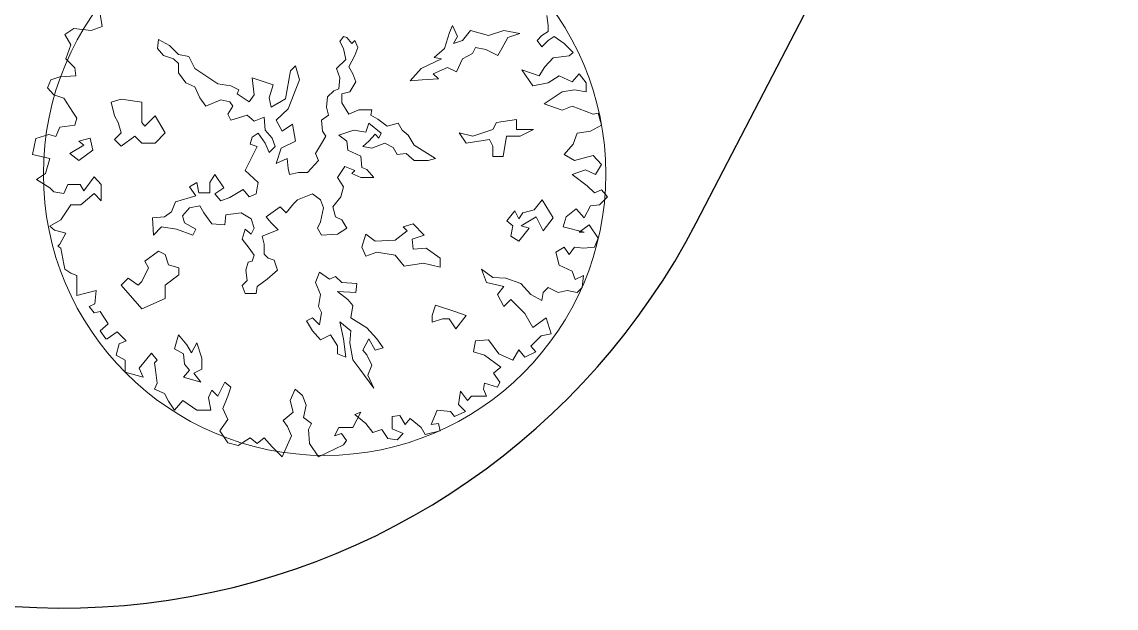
# Model space of a CAD drawing. Header units: millimetres. Extents: x 587797 to 2274247, y 1711 to 439204.
# Drawn here: x 2023236 to 2030895, y 262802 to 266901 of the extents above; entities that cross this region are included whole.
import ezdxf

# ---------------------------------------------------------------- set-up
doc = ezdxf.new("R2010")
doc.units = ezdxf.units.MM
doc.layers.add('finiture', color=7, linetype='Continuous', lineweight=20)

msp = doc.modelspace()

# ---------------------------------------------------------------- linework, layer by layer
msp.add_line((2027956.562, 265496.242), (2036825.332, 282565.22))
msp.add_arc((2023519.723, 267801.553), 5000, 220.9864774, 332.5443274)
at = {"layer": 'finiture'}
for p, q in [((2023798.463, 266868.284), (2023784.174, 266954.052)), ((2026911.385, 266945.884), (2026919.55, 266876.453)), ((2023537.181, 266813.148), (2023600.46, 266856.032)), ((2023600.46, 266856.032), (2023720.895, 266841.737)), ((2023720.895, 266841.737), (2023798.463, 266868.284)), ((2026250.279, 266876.681), (2026228.689, 266827.484)), ((2026285.062, 266799.886), (2026250.279, 266876.681)), ((2026377.419, 266841.883), (2026321.045, 266771.088)), ((2026503.36, 266807.086), (2026377.419, 266841.883)), ((2026610.109, 266841.883), (2026503.36, 266807.086)), ((2026722.856, 266820.285), (2026610.109, 266841.883)), ((2026919.55, 266876.453), (2026919.55, 266833.569)), ((2023580.048, 266741.674), (2023537.181, 266813.148)), ((2024184.85, 266714.691), (2024192.047, 266778.287)), ((2024192.047, 266778.287), (2024270.01, 266736.29)), ((2025461.05, 266763.888), (2025488.637, 266799.886)), ((2025488.637, 266714.691), (2025461.05, 266763.888)), ((2025488.637, 266799.886), (2025510.227, 266792.686)), ((2025510.227, 266792.686), (2025545.01, 266750.689)), ((2025545.01, 266750.689), (2025566.6, 266771.088)), ((2025566.6, 266771.088), (2025588.19, 266721.891)), ((2026228.689, 266827.484), (2026193.905, 266714.691)), ((2026257.475, 266750.689), (2026285.062, 266799.886)), ((2026321.045, 266771.088), (2026257.475, 266750.689)), ((2026595.716, 266714.691), (2026637.696, 266792.686)), ((2026637.696, 266792.686), (2026722.856, 266820.285)), ((2026876.683, 266804.979), (2026841.982, 266770.264)), ((2026841.982, 266770.264), (2026876.683, 266727.379)), ((2026919.55, 266833.569), (2026876.683, 266804.979)), ((2026876.683, 266727.379), (2026919.55, 266770.264)), ((2026919.55, 266770.264), (2026962.416, 266798.853)), ((2026962.416, 266798.853), (2027031.819, 266749.843)), ((2023543.305, 266643.653), (2023580.048, 266741.674)), ((2024228.03, 266665.494), (2024184.85, 266714.691)), ((2024270.01, 266736.29), (2024333.58, 266672.694)), ((2025503.03, 266637.896), (2025488.637, 266714.691)), ((2025588.19, 266721.891), (2025566.6, 266665.494)), ((2026193.905, 266714.691), (2026123.138, 266651.095)), ((2026390.613, 266679.893), (2026412.203, 266721.891)), ((2026412.203, 266721.891), (2026482.969, 266707.492)), ((2026482.969, 266707.492), (2026566.93, 266665.494)), ((2026566.93, 266665.494), (2026595.716, 266714.691)), ((2027031.819, 266749.843), (2027095.098, 266686.538)), ((2027095.098, 266686.538), (2027066.521, 266664.074)), ((2023606.584, 266580.348), (2023543.305, 266643.653)), ((2024297.597, 266643.895), (2024228.03, 266665.494)), ((2024333.58, 266609.097), (2024297.597, 266643.895)), ((2024333.58, 266672.694), (2024404.347, 266658.295)), ((2024333.58, 266545.501), (2024333.58, 266609.097)), ((2024404.347, 266658.295), (2024446.327, 266574.3)), ((2025439.46, 266574.3), (2025503.03, 266637.896)), ((2025566.6, 266665.494), (2025524.62, 266587.499)), ((2026172.315, 266643.895), (2026031.981, 266574.3)), ((2026123.138, 266651.095), (2026172.315, 266643.895)), ((2026277.866, 266552.701), (2026321.045, 266643.895)), ((2026321.045, 266643.895), (2026390.613, 266679.893)), ((2026954.251, 266649.78), (2026897.096, 266586.475)), ((2027066.521, 266664.074), (2026954.251, 266649.78)), ((2023614.749, 266523.17), (2023606.584, 266580.348)), ((2024382.757, 266474.706), (2024333.58, 266545.501)), ((2024446.327, 266574.3), (2024608.251, 266468.706)), ((2025080.829, 266361.912), (2025115.612, 266559.9)), ((2025115.612, 266559.9), (2025150.396, 266594.698)), ((2025150.396, 266594.698), (2025179.182, 266496.304)), ((2025461.05, 266510.703), (2025439.46, 266574.3)), ((2025524.62, 266587.499), (2025552.207, 266538.302)), ((2025552.207, 266538.302), (2025573.797, 266481.905)), ((2026031.981, 266574.3), (2025954.018, 266489.105)), ((2026115.942, 266538.302), (2026215.495, 266581.499)), ((2026151.925, 266503.504), (2026115.942, 266538.302)), ((2026215.495, 266581.499), (2026277.866, 266552.701)), ((2026856.271, 266523.17), (2026735.836, 266566.054)), ((2026735.836, 266566.054), (2026813.404, 266453.738)), ((2026897.096, 266586.475), (2026856.271, 266523.17)), ((2027088.974, 266482.328), (2027137.965, 266537.464)), ((2027137.965, 266537.464), (2027186.955, 266474.159)), ((2023416.747, 266439.444), (2023439.201, 266496.623)), ((2023439.201, 266496.623), (2023502.48, 266517.043)), ((2023502.48, 266517.043), (2023614.749, 266523.17)), ((2024446.327, 266447.107), (2024382.757, 266474.706)), ((2024608.251, 266468.706), (2024699.408, 266454.307)), ((2024699.408, 266454.307), (2024755.782, 266425.509)), ((2024861.332, 266390.711), (2024848.138, 266510.703)), ((2024848.138, 266510.703), (2024995.669, 266461.506)), ((2024995.669, 266461.506), (2024968.082, 266369.112)), ((2025179.182, 266496.304), (2025101.219, 266292.317)), ((2025453.853, 266432.708), (2025461.05, 266510.703)), ((2025573.797, 266481.905), (2025531.817, 266412.309)), ((2025954.018, 266489.105), (2026039.178, 266496.304)), ((2026039.178, 266496.304), (2026151.925, 266503.504)), ((2026813.404, 266453.738), (2026919.55, 266474.159)), ((2026919.55, 266474.159), (2026997.118, 266523.17)), ((2026997.118, 266523.17), (2027088.974, 266482.328)), ((2027186.955, 266474.159), (2027186.955, 266410.854)), ((2023459.613, 266390.433), (2023416.747, 266439.444)), ((2023529.016, 266367.97), (2023459.613, 266390.433)), ((2024481.111, 266369.112), (2024446.327, 266447.107)), ((2024755.782, 266425.509), (2024742.588, 266397.91)), ((2024742.588, 266397.91), (2024826.548, 266341.514)), ((2024826.548, 266341.514), (2024861.332, 266390.711)), ((2025375.89, 266376.312), (2025419.07, 266418.309)), ((2025419.07, 266418.309), (2025453.853, 266432.708)), ((2025531.817, 266412.309), (2025475.443, 266397.91)), ((2025475.443, 266397.91), (2025475.443, 266334.314)), ((2027017.53, 266410.854), (2026890.972, 266327.128)), ((2027103.263, 266425.149), (2027017.53, 266410.854)), ((2027186.955, 266410.854), (2027103.263, 266425.149)), ((2023592.295, 266269.95), (2023529.016, 266367.97)), ((2023931.873, 266361.32), (2023861.051, 266338.603)), ((2023861.051, 266338.603), (2023885.104, 266243.725)), ((2024074.854, 266338.603), (2023931.873, 266361.32)), ((2024074.854, 266196.954), (2024074.854, 266338.603)), ((2024523.091, 266312.715), (2024481.111, 266369.112)), ((2024629.841, 266355.913), (2024523.091, 266312.715)), ((2024692.211, 266341.514), (2024629.841, 266355.913)), ((2024679.018, 266256.319), (2024713.801, 266312.715)), ((2024713.801, 266312.715), (2024692.211, 266341.514)), ((2024968.082, 266369.112), (2024981.276, 266305.516)), ((2024981.276, 266305.516), (2025080.829, 266361.912)), ((2025368.693, 266305.516), (2025375.89, 266376.312)), ((2025383.087, 266249.119), (2025368.693, 266305.516)), ((2025475.443, 266334.314), (2025524.62, 266256.319)), ((2026890.972, 266327.128), (2027017.53, 266284.244)), ((2027017.53, 266284.244), (2027088.974, 266312.834)), ((2027088.974, 266312.834), (2027235.945, 266255.655)), ((2023620.873, 266227.066), (2023592.295, 266269.95)), ((2023606.584, 266178.055), (2023620.873, 266227.066)), ((2023885.104, 266243.725), (2023909.157, 266196.954)), ((2024168.393, 266243.725), (2024097.571, 266172.9)), ((2024239.215, 266126.13), (2024168.393, 266243.725)), ((2024699.408, 266214.321), (2024679.018, 266256.319)), ((2024812.155, 266249.119), (2024699.408, 266214.321)), ((2024861.332, 266207.122), (2024812.155, 266249.119)), ((2024932.099, 266235.92), (2024861.332, 266207.122)), ((2024939.295, 266143.526), (2024932.099, 266235.92)), ((2025101.219, 266292.317), (2025017.259, 266214.321)), ((2025333.91, 266214.321), (2025383.087, 266249.119)), ((2025524.62, 266256.319), (2025595.387, 266285.117)), ((2025595.387, 266285.117), (2025686.544, 266285.117)), ((2025686.544, 266285.117), (2025679.347, 266249.119)), ((2025679.347, 266249.119), (2025728.524, 266221.521)), ((2027235.945, 266255.655), (2027270.647, 266263.823)), ((2027270.647, 266263.823), (2027293.101, 266178.055)), ((2023473.902, 266100.456), (2023502.48, 266163.761)), ((2023502.48, 266163.761), (2023606.584, 266178.055)), ((2023909.157, 266196.954), (2023931.873, 266126.13)), ((2024097.571, 266172.9), (2024074.854, 266196.954)), ((2025017.259, 266214.321), (2025059.239, 266136.326)), ((2025059.239, 266136.326), (2025130.006, 266186.723)), ((2025130.006, 266186.723), (2025150.396, 266066.73)), ((2025341.106, 266136.326), (2025333.91, 266214.321)), ((2025664.954, 266192.723), (2025644.564, 266130.326)), ((2025750.114, 266123.127), (2025664.954, 266192.723)), ((2025728.524, 266221.521), (2025792.094, 266172.324)), ((2025792.094, 266172.324), (2025870.058, 266192.723)), ((2025870.058, 266192.723), (2025897.645, 266143.526)), ((2026533.59, 266148.847), (2026391.946, 266102.076)), ((2026557.643, 266196.954), (2026533.59, 266148.847)), ((2026699.288, 266219.671), (2026557.643, 266196.954)), ((2026699.288, 266148.847), (2026699.288, 266219.671)), ((2026818.216, 266148.847), (2026699.288, 266148.847)), ((2026723.341, 266102.076), (2026818.216, 266148.847)), ((2027293.101, 266178.055), (2027215.533, 266137.213)), ((2023310.601, 265973.846), (2023333.055, 266086.161)), ((2023333.055, 266086.161), (2023424.912, 266114.75)), ((2023424.912, 266114.75), (2023473.902, 266100.456)), ((2023635.508, 266066.73), (2023713.472, 266087.129)), ((2023713.472, 266087.129), (2023733.862, 266003.134)), ((2023931.873, 266126.13), (2023885.104, 266078.022)), ((2023885.104, 266078.022), (2023931.873, 266031.251)), ((2023931.873, 266031.251), (2024026.748, 266102.076)), ((2024026.748, 266102.076), (2024074.854, 266053.969)), ((2024168.393, 266053.969), (2024239.215, 266126.13)), ((2024833.745, 266045.132), (2024848.138, 266094.329)), ((2024848.138, 266094.329), (2024890.118, 266123.127)), ((2024890.118, 266123.127), (2024939.295, 266052.331)), ((2024988.472, 266087.129), (2024939.295, 266143.526)), ((2025010.062, 266030.732), (2024988.472, 266087.129)), ((2025326.713, 266037.932), (2025362.696, 266101.528)), ((2025362.696, 266101.528), (2025341.106, 266136.326)), ((2025559.404, 266143.526), (2025453.853, 266108.728)), ((2025453.853, 266108.728), (2025510.227, 266066.73)), ((2025644.564, 266130.326), (2025559.404, 266143.526)), ((2025664.954, 266066.73), (2025708.134, 266115.927)), ((2025708.134, 266115.927), (2025735.721, 266087.129)), ((2025735.721, 266087.129), (2025750.114, 266123.127)), ((2025897.645, 266143.526), (2025939.625, 266108.728)), ((2025939.625, 266108.728), (2025982.804, 266037.932)), ((2026391.946, 266102.076), (2026297.071, 266126.13)), ((2026297.071, 266126.13), (2026345.176, 266053.969)), ((2026345.176, 266053.969), (2026509.538, 266078.022)), ((2026509.538, 266078.022), (2026533.59, 266031.251)), ((2026604.413, 265960.427), (2026628.466, 266102.076)), ((2026628.466, 266102.076), (2026723.341, 266102.076)), ((2027123.676, 266122.919), (2027095.098, 266045.319)), ((2027215.533, 266137.213), (2027123.676, 266122.919)), ((2023571.938, 265981.535), (2023670.292, 266037.932)), ((2023670.292, 266037.932), (2023635.508, 266066.73)), ((2023733.862, 266003.134), (2023635.508, 265932.338)), ((2024074.854, 266053.969), (2024168.393, 266053.969)), ((2024826.548, 265917.939), (2024882.922, 266030.732)), ((2024882.922, 266030.732), (2024833.745, 266045.132)), ((2024939.295, 266052.331), (2024968.082, 265988.735)), ((2024968.082, 265988.735), (2025010.062, 266030.732)), ((2025052.042, 266017.533), (2025017.259, 265910.74)), ((2025150.396, 266066.73), (2025052.042, 266017.533)), ((2025291.929, 265981.535), (2025326.713, 266037.932)), ((2025510.227, 266066.73), (2025517.423, 266003.134)), ((2025517.423, 266003.134), (2025608.58, 265961.137)), ((2025622.974, 266030.732), (2025664.954, 266066.73)), ((2025686.544, 266017.533), (2025622.974, 266030.732)), ((2025777.701, 266052.331), (2025686.544, 266017.533)), ((2025834.074, 266023.533), (2025777.701, 266052.331)), ((2025862.861, 265974.336), (2025834.074, 266023.533)), ((2025982.804, 266037.932), (2026130.335, 265946.737)), ((2026533.59, 266031.251), (2026533.59, 265960.427)), ((2027095.098, 266045.319), (2027031.819, 265973.846)), ((2023431.036, 265945.256), (2023310.601, 265973.846)), ((2023402.458, 265841.109), (2023431.036, 265945.256)), ((2023635.508, 265932.338), (2023571.938, 265981.535)), ((2025017.259, 265910.74), (2025094.022, 265946.737)), ((2025094.022, 265946.737), (2025101.219, 265875.942)), ((2025235.556, 265848.343), (2025312.32, 265932.338)), ((2025312.32, 265932.338), (2025291.929, 265981.535)), ((2025608.58, 265961.137), (2025615.777, 265883.141)), ((2025926.431, 265981.535), (2025862.861, 265974.336)), ((2025982.804, 265932.338), (2025926.431, 265981.535)), ((2026081.158, 265932.338), (2025982.804, 265932.338)), ((2026130.335, 265946.737), (2026081.158, 265932.338)), ((2026533.59, 265960.427), (2026604.413, 265960.427)), ((2027031.819, 265973.846), (2027103.263, 265930.962)), ((2027103.263, 265930.962), (2027235.945, 265967.719)), ((2027235.945, 265967.719), (2027293.101, 265904.414)), ((2024798.961, 265861.543), (2024826.548, 265917.939)), ((2024890.118, 265777.548), (2024798.961, 265861.543)), ((2025101.219, 265875.942), (2025108.416, 265833.944)), ((2025108.416, 265833.944), (2025171.986, 265848.343)), ((2025171.986, 265848.343), (2025235.556, 265848.343)), ((2025495.834, 265890.341), (2025446.657, 265812.346)), ((2025566.6, 265861.543), (2025495.834, 265890.341)), ((2025545.01, 265841.144), (2025566.6, 265861.543)), ((2025615.777, 265883.141), (2025651.76, 265868.742)), ((2025651.76, 265868.742), (2025700.937, 265812.346)), ((2027180.831, 265867.657), (2027088.974, 265832.941)), ((2027250.234, 265832.941), (2027180.831, 265867.657)), ((2027293.101, 265904.414), (2027250.234, 265832.941)), ((2023339.179, 265798.225), (2023402.458, 265841.109)), ((2023431.036, 265741.047), (2023339.179, 265798.225)), ((2023741.307, 265818.646), (2023669.863, 265720.626)), ((2023790.298, 265763.51), (2023741.307, 265818.646)), ((2024410.344, 265748.749), (2024460.72, 265777.548)), ((2024460.72, 265777.548), (2024473.914, 265706.752)), ((2024551.877, 265777.548), (2024586.661, 265833.944)), ((2024551.877, 265706.752), (2024551.877, 265777.548)), ((2024586.661, 265833.944), (2024650.231, 265741.55)), ((2024882.922, 265741.55), (2024890.118, 265777.548)), ((2025446.657, 265812.346), (2025488.637, 265748.749)), ((2025608.58, 265812.346), (2025545.01, 265841.144)), ((2025700.937, 265812.346), (2025608.58, 265812.346)), ((2027088.974, 265832.941), (2027193.079, 265755.341)), ((2023459.613, 265712.457), (2023431.036, 265741.047)), ((2023529.016, 265700.205), (2023459.613, 265712.457)), ((2023557.594, 265763.51), (2023529.016, 265700.205)), ((2023643.327, 265763.51), (2023557.594, 265763.51)), ((2023669.863, 265720.626), (2023643.327, 265763.51)), ((2023649.451, 265622.605), (2023741.307, 265700.205)), ((2023741.307, 265700.205), (2023790.298, 265649.152)), ((2023790.298, 265649.152), (2023790.298, 265763.51)), ((2024453.524, 265685.153), (2024410.344, 265748.749)), ((2024473.914, 265706.752), (2024551.877, 265706.752)), ((2024650.231, 265741.55), (2024586.661, 265699.552)), ((2024586.661, 265699.552), (2024629.841, 265650.355)), ((2024692.211, 265671.954), (2024784.568, 265728.351)), ((2024784.568, 265728.351), (2024826.548, 265677.954)), ((2024826.548, 265677.954), (2024875.725, 265699.552)), ((2024875.725, 265699.552), (2024882.922, 265741.55)), ((2025270.34, 265699.552), (2025164.789, 265657.555)), ((2025326.713, 265657.555), (2025270.34, 265699.552)), ((2025488.637, 265748.749), (2025468.246, 265677.954)), ((2027193.079, 265755.341), (2027244.11, 265706.331)), ((2027244.11, 265706.331), (2027293.101, 265726.752)), ((2027293.101, 265726.752), (2027335.967, 265677.742)), ((2023508.604, 265516.416), (2023580.048, 265622.605)), ((2023580.048, 265622.605), (2023649.451, 265622.605)), ((2024284.403, 265572.36), (2024311.99, 265643.156)), ((2024311.99, 265643.156), (2024453.524, 265685.153)), ((2024481.111, 265615.557), (2024410.344, 265601.158)), ((2024509.897, 265565.161), (2024481.111, 265615.557)), ((2024629.841, 265650.355), (2024692.211, 265671.954)), ((2025137.202, 265628.757), (2025086.826, 265565.161)), ((2025164.789, 265657.555), (2025137.202, 265628.757)), ((2025348.303, 265601.158), (2025326.713, 265657.555)), ((2025468.246, 265677.954), (2025411.873, 265608.358)), ((2026877.584, 265657.555), (2026821.21, 265586.759)), ((2026955.547, 265530.363), (2026877.584, 265657.555)), ((2027215.533, 265614.437), (2027172.666, 265530.711)), ((2027278.812, 265622.605), (2027215.533, 265614.437)), ((2027335.967, 265677.742), (2027278.812, 265622.605)), ((2024150.066, 265530.363), (2024235.226, 265537.562)), ((2024235.226, 265537.562), (2024284.403, 265572.36)), ((2024410.344, 265601.158), (2024361.167, 265544.762)), ((2024361.167, 265544.762), (2024375.56, 265495.565)), ((2024566.271, 265488.365), (2024509.897, 265565.161)), ((2024664.624, 265551.961), (2024657.428, 265481.166)), ((2024770.175, 265565.161), (2024664.624, 265551.961)), ((2024840.942, 265523.163), (2024770.175, 265565.161)), ((2025044.846, 265608.358), (2024946.492, 265537.562)), ((2024946.492, 265537.562), (2024981.276, 265495.565)), ((2025086.826, 265565.161), (2025044.846, 265608.358)), ((2025326.713, 265502.764), (2025348.303, 265601.158)), ((2025411.873, 265608.358), (2025432.263, 265537.562)), ((2025432.263, 265537.562), (2025475.443, 265515.964)), ((2026686.873, 265579.56), (2026630.5, 265508.764)), ((2026715.66, 265523.163), (2026686.873, 265579.56)), ((2026743.247, 265565.161), (2026715.66, 265523.163)), ((2026730.053, 265473.966), (2026835.603, 265537.562)), ((2026821.21, 265586.759), (2026743.247, 265565.161)), ((2026835.603, 265537.562), (2026884.78, 265439.168)), ((2027046.108, 265536.837), (2027025.695, 265467.406)), ((2027115.511, 265594.016), (2027046.108, 265536.837)), ((2027172.666, 265530.711), (2027115.511, 265594.016)), ((2023431.036, 265473.532), (2023508.604, 265516.416)), ((2023465.737, 265444.942), (2023431.036, 265473.532)), ((2024157.263, 265410.37), (2024150.066, 265530.363)), ((2024213.637, 265466.766), (2024157.263, 265410.37)), ((2024319.187, 265452.367), (2024213.637, 265466.766)), ((2024375.56, 265495.565), (2024453.524, 265452.367)), ((2024657.428, 265481.166), (2024566.271, 265488.365)), ((2024861.332, 265459.567), (2024840.942, 265523.163)), ((2024840.942, 265417.569), (2024861.332, 265459.567)), ((2024981.276, 265495.565), (2025030.452, 265446.368)), ((2025306.323, 265459.567), (2025326.713, 265502.764)), ((2025333.91, 265410.37), (2025306.323, 265459.567)), ((2025510.227, 265459.567), (2025446.657, 265417.569)), ((2025475.443, 265515.964), (2025510.227, 265459.567)), ((2025904.841, 265466.766), (2025975.608, 265488.365)), ((2025933.628, 265439.168), (2025904.841, 265466.766)), ((2025975.608, 265488.365), (2026052.372, 265410.37)), ((2026630.5, 265508.764), (2026672.48, 265473.966)), ((2026672.48, 265473.966), (2026659.286, 265403.17)), ((2026715.66, 265368.372), (2026786.427, 265459.567)), ((2026786.427, 265459.567), (2026730.053, 265473.966)), ((2026884.78, 265439.168), (2026955.547, 265530.363)), ((2027025.695, 265467.406), (2027172.666, 265430.648)), ((2027137.965, 265430.648), (2027207.368, 265481.7)), ((2027207.368, 265481.7), (2027270.647, 265389.806)), ((2023543.305, 265424.521), (2023465.737, 265444.942)), ((2023502.48, 265346.922), (2023543.305, 265424.521)), ((2024431.934, 265410.37), (2024319.187, 265452.367)), ((2024453.524, 265452.367), (2024431.934, 265410.37)), ((2024777.371, 265382.772), (2024798.961, 265452.367)), ((2024826.548, 265319.175), (2024777.371, 265382.772)), ((2024798.961, 265452.367), (2024840.942, 265417.569)), ((2025030.452, 265446.368), (2024917.705, 265403.17)), ((2024917.705, 265403.17), (2024932.099, 265346.774)), ((2025446.657, 265417.569), (2025333.91, 265410.37)), ((2025615.777, 265326.375), (2025644.564, 265417.569)), ((2025644.564, 265417.569), (2025708.134, 265368.372)), ((2025848.468, 265375.572), (2025933.628, 265439.168)), ((2026052.372, 265410.37), (2025968.411, 265382.772)), ((2025968.411, 265382.772), (2025975.608, 265311.976)), ((2026659.286, 265403.17), (2026715.66, 265368.372)), ((2027172.666, 265430.648), (2027137.965, 265430.648)), ((2027270.647, 265389.806), (2027244.11, 265326.501)), ((2023488.191, 265332.627), (2023502.48, 265346.922)), ((2023508.604, 265318.332), (2023488.191, 265332.627)), ((2023529.016, 265206.017), (2023508.604, 265318.332)), ((2024861.332, 265269.978), (2024826.548, 265319.175)), ((2024932.099, 265346.774), (2024932.099, 265277.178)), ((2025644.564, 265262.779), (2025615.777, 265326.375)), ((2025708.134, 265368.372), (2025848.468, 265375.572)), ((2025975.608, 265311.976), (2026066.765, 265319.175)), ((2026066.765, 265319.175), (2026165.119, 265248.38)), ((2027031.819, 265326.501), (2026974.664, 265289.743)), ((2027066.521, 265275.448), (2027031.819, 265326.501)), ((2027103.263, 265326.501), (2027066.521, 265275.448)), ((2027166.542, 265318.332), (2027103.263, 265326.501)), ((2027244.11, 265326.501), (2027166.542, 265318.332)), ((2024192.446, 265297.617), (2024097.571, 265226.792)), ((2024239.215, 265273.563), (2024192.446, 265297.617)), ((2024263.268, 265202.738), (2024239.215, 265273.563)), ((2024848.138, 265226.781), (2024861.332, 265269.978)), ((2024932.099, 265277.178), (2024960.885, 265248.38)), ((2024960.885, 265248.38), (2025002.865, 265233.981)), ((2025002.865, 265233.981), (2025024.455, 265164.385)), ((2025721.327, 265290.377), (2025644.564, 265262.779)), ((2025848.468, 265269.978), (2025721.327, 265290.377)), ((2025912.038, 265191.983), (2025848.468, 265269.978)), ((2026165.119, 265248.38), (2026165.119, 265184.784)), ((2026974.664, 265289.743), (2026997.118, 265199.891)), ((2023537.181, 265171.301), (2023529.016, 265206.017)), ((2023580.048, 265142.712), (2023537.181, 265171.301)), ((2024121.624, 265180.021), (2024074.854, 265085.143)), ((2024097.571, 265226.792), (2024121.624, 265180.021)), ((2024334.091, 265180.021), (2024263.268, 265202.738)), ((2024334.091, 265131.914), (2024334.091, 265180.021)), ((2024804.958, 265164.385), (2024819.352, 265220.781)), ((2024812.155, 265093.589), (2024804.958, 265164.385)), ((2024819.352, 265220.781), (2024848.138, 265226.781)), ((2025024.455, 265164.385), (2024953.688, 265100.789)), ((2026046.375, 265213.582), (2025912.038, 265191.983)), ((2026165.119, 265184.784), (2026046.375, 265213.582)), ((2026531.71, 265114.123), (2026454.142, 265171.301)), ((2026454.142, 265171.301), (2026488.844, 265079.407)), ((2026997.118, 265199.891), (2027088.974, 265157.007)), ((2027088.974, 265157.007), (2027109.387, 265099.828)), ((2023620.873, 265128.417), (2023580.048, 265142.712)), ((2023620.873, 265056.944), (2023620.873, 265128.417)), ((2023979.979, 265109.197), (2023931.873, 265061.09)), ((2024050.801, 265061.09), (2023979.979, 265109.197)), ((2024074.854, 265085.143), (2024050.801, 265061.09)), ((2024239.215, 265061.09), (2024334.091, 265131.914)), ((2024777.371, 265057.591), (2024812.155, 265093.589)), ((2024953.688, 265100.789), (2024882.922, 265051.592)), ((2025319.516, 265149.986), (2025291.929, 265079.19)), ((2025291.929, 265079.19), (2025326.713, 264995.195)), ((2025390.283, 265100.789), (2025319.516, 265149.986)), ((2025432.263, 265121.187), (2025390.283, 265100.789)), ((2025475.443, 265079.19), (2025432.263, 265121.187)), ((2025580.993, 265071.99), (2025475.443, 265079.19)), ((2026488.844, 265079.407), (2026609.278, 265050.818)), ((2026623.567, 265107.996), (2026531.71, 265114.123)), ((2026729.713, 265071.239), (2026623.567, 265107.996)), ((2027109.387, 265099.828), (2027166.542, 265128.417)), ((2027166.542, 265128.417), (2027158.377, 265044.691)), ((2023620.873, 264987.513), (2023620.873, 265056.944)), ((2023755.596, 265022.228), (2023620.873, 264987.513)), ((2023747.431, 264930.334), (2023755.596, 265022.228)), ((2023931.873, 265061.09), (2024074.854, 264895.387)), ((2024239.215, 264966.211), (2024239.215, 265061.09)), ((2024798.961, 265001.195), (2024777.371, 265057.591)), ((2024875.725, 265001.195), (2024798.961, 265001.195)), ((2024882.922, 265051.592), (2024875.725, 265001.195)), ((2025517.423, 264959.197), (2025446.657, 265015.594)), ((2025446.657, 265015.594), (2025573.797, 265008.394)), ((2025573.797, 265008.394), (2025580.993, 265071.99)), ((2026609.278, 265050.818), (2026566.412, 264993.639)), ((2026799.115, 264993.639), (2026729.713, 265071.239)), ((2026884.848, 265007.934), (2026876.683, 264952.797)), ((2026919.55, 265044.691), (2026884.848, 265007.934)), ((2026988.953, 265007.934), (2026919.55, 265044.691)), ((2027052.232, 265022.228), (2026988.953, 265007.934)), ((2027123.676, 265007.934), (2027052.232, 265022.228)), ((2027158.377, 265044.691), (2027123.676, 265007.934)), ((2023706.606, 264909.913), (2023747.431, 264930.334)), ((2024074.854, 264895.387), (2024239.215, 264966.211)), ((2025326.713, 264995.195), (2025312.32, 264910)), ((2025552.207, 264917.2), (2025517.423, 264959.197)), ((2026566.412, 264993.639), (2026609.278, 264909.913)), ((2026609.278, 264909.913), (2026658.269, 264958.923)), ((2026658.269, 264958.923), (2026756.249, 264860.903)), ((2026876.683, 264952.797), (2026799.115, 264993.639)), ((2023741.307, 264867.029), (2023706.606, 264909.913)), ((2023784.174, 264875.197), (2023741.307, 264867.029)), ((2023839.288, 264789.429), (2023784.174, 264875.197)), ((2025312.32, 264910), (2025333.91, 264868.003)), ((2025333.91, 264868.003), (2025319.516, 264782.808)), ((2025539.013, 264832.005), (2025552.207, 264917.2)), ((2026131.373, 264919.441), (2026108.657, 264848.616)), ((2026108.657, 264848.616), (2026108.657, 264800.509)), ((2026273.018, 264872.67), (2026131.373, 264919.441)), ((2026345.176, 264848.616), (2026273.018, 264872.67)), ((2026273.018, 264753.738), (2026345.176, 264848.616)), ((2026756.249, 264860.903), (2026813.404, 264762.882)), ((2023784.174, 264740.419), (2023839.288, 264789.429)), ((2025270.34, 264832.005), (2025228.359, 264811.606)), ((2025228.359, 264811.606), (2025270.34, 264740.81)), ((2025319.516, 264782.808), (2025270.34, 264832.005)), ((2025488.637, 264684.414), (2025461.05, 264804.406)), ((2025461.05, 264804.406), (2025539.013, 264740.81)), ((2025651.76, 264762.409), (2025539.013, 264832.005)), ((2026108.657, 264800.509), (2026179.479, 264824.562)), ((2026179.479, 264824.562), (2026226.248, 264824.562)), ((2026226.248, 264824.562), (2026273.018, 264753.738)), ((2026813.404, 264762.882), (2026905.261, 264832.313)), ((2026905.261, 264832.313), (2026939.962, 264719.998)), ((2023824.999, 264685.282), (2023784.174, 264740.419)), ((2023902.567, 264734.293), (2023833.164, 264685.282)), ((2023965.846, 264670.988), (2023902.567, 264734.293)), ((2024304.794, 264613.618), (2024333.58, 264713.212)), ((2024333.58, 264713.212), (2024389.954, 264642.416)), ((2025270.34, 264740.81), (2025326.713, 264677.214)), ((2025326.713, 264677.214), (2025397.48, 264713.212)), ((2025397.48, 264713.212), (2025446.657, 264635.217)), ((2025539.013, 264740.81), (2025531.817, 264656.815)), ((2025721.327, 264684.414), (2025651.76, 264762.409)), ((2026870.56, 264705.703), (2026799.115, 264634.23)), ((2026939.962, 264719.998), (2026870.56, 264705.703)), ((2023833.164, 264685.282), (2023824.999, 264685.282)), ((2023896.443, 264570.925), (2023916.856, 264648.525)), ((2023916.856, 264648.525), (2023965.846, 264670.988)), ((2024389.954, 264642.416), (2024424.737, 264586.02)), ((2024424.737, 264586.02), (2024460.72, 264656.815)), ((2024460.72, 264656.815), (2024495.504, 264550.022)), ((2025446.657, 264635.217), (2025446.657, 264578.82)), ((2025503.03, 264557.221), (2025488.637, 264684.414)), ((2025531.817, 264656.815), (2025552.207, 264536.823)), ((2025622.974, 264606.418), (2025664.954, 264684.414)), ((2025664.954, 264684.414), (2025708.134, 264606.418)), ((2025708.134, 264606.418), (2025764.507, 264620.818)), ((2025764.507, 264620.818), (2025721.327, 264684.414)), ((2026411.276, 264670.988), (2026396.987, 264593.388)), ((2026503.133, 264677.114), (2026411.276, 264670.988)), ((2026574.577, 264579.093), (2026503.133, 264677.114)), ((2026799.115, 264634.23), (2026833.817, 264593.388)), ((2023959.722, 264536.209), (2023896.443, 264570.925)), ((2024143.436, 264585.22), (2024057.703, 264479.03)), ((2024184.261, 264536.209), (2024143.436, 264585.22)), ((2024368.364, 264578.82), (2024304.794, 264613.618)), ((2024375.56, 264508.024), (2024368.364, 264578.82)), ((2024495.504, 264550.022), (2024495.504, 264473.226)), ((2025446.657, 264578.82), (2025503.03, 264557.221)), ((2025651.76, 264571.621), (2025622.974, 264606.418)), ((2025686.544, 264500.825), (2025651.76, 264571.621)), ((2026396.987, 264593.388), (2026474.555, 264570.925)), ((2026474.555, 264570.925), (2026588.866, 264487.199)), ((2026672.557, 264536.209), (2026574.577, 264579.093)), ((2026715.424, 264607.683), (2026672.557, 264536.209)), ((2026756.249, 264556.63), (2026715.424, 264607.683)), ((2026833.817, 264593.388), (2026756.249, 264556.63)), ((2023959.722, 264452.483), (2023959.722, 264536.209)), ((2024057.703, 264479.03), (2024086.28, 264415.725)), ((2024163.848, 264515.788), (2024184.261, 264536.209)), ((2024172.013, 264466.778), (2024163.848, 264515.788)), ((2024184.261, 264374.884), (2024172.013, 264466.778)), ((2024368.364, 264416.83), (2024410.344, 264466.027)), ((2024410.344, 264466.027), (2024375.56, 264508.024)), ((2024495.504, 264473.226), (2024439.131, 264444.428)), ((2025552.207, 264536.823), (2025601.384, 264473.226)), ((2025601.384, 264473.226), (2025700.937, 264338.835)), ((2025657.757, 264431.229), (2025686.544, 264500.825)), ((2026588.866, 264487.199), (2026537.834, 264444.315)), ((2024086.28, 264415.725), (2023959.722, 264452.483)), ((2024488.307, 264380.832), (2024368.364, 264416.83)), ((2024439.131, 264444.428), (2024488.307, 264380.832)), ((2025700.937, 264338.835), (2025657.757, 264431.229)), ((2026537.834, 264444.315), (2026580.701, 264381.01)), ((2024163.848, 264331.999), (2024184.261, 264374.884)), ((2024235.292, 264303.41), (2024163.848, 264331.999)), ((2024565.977, 264325.873), (2024543.523, 264274.821)), ((2024608.843, 264282.989), (2024565.977, 264325.873)), ((2024657.833, 264381.01), (2024608.843, 264282.989)), ((2024698.658, 264346.294), (2024657.833, 264381.01)), ((2024678.246, 264282.989), (2024698.658, 264346.294)), ((2025149.777, 264331.999), (2025115.076, 264254.4)), ((2025200.809, 264289.115), (2025149.777, 264331.999)), ((2026307.172, 264317.705), (2026292.883, 264225.81)), ((2026356.162, 264254.4), (2026307.172, 264317.705)), ((2026474.555, 264374.884), (2026468.431, 264331.999)), ((2026468.431, 264331.999), (2026488.844, 264282.989)), ((2026566.412, 264346.294), (2026474.555, 264374.884)), ((2026580.701, 264381.01), (2026566.412, 264346.294)), ((2024261.829, 264248.274), (2024235.292, 264303.41)), ((2024304.695, 264184.968), (2024261.829, 264248.274)), ((2024361.85, 264254.4), (2024304.695, 264184.968)), ((2024459.831, 264184.968), (2024361.85, 264254.4)), ((2024543.523, 264274.821), (2024557.811, 264184.968)), ((2024643.544, 264197.221), (2024678.246, 264282.989)), ((2025115.076, 264254.4), (2025135.488, 264170.674)), ((2025227.345, 264219.684), (2025200.809, 264289.115)), ((2026382.698, 264282.989), (2026356.162, 264254.4)), ((2026439.854, 264282.989), (2026382.698, 264282.989)), ((2026488.844, 264282.989), (2026439.854, 264282.989)), ((2024557.811, 264184.968), (2024459.831, 264184.968)), ((2024678.246, 264119.621), (2024643.544, 264197.221)), ((2025135.488, 264170.674), (2025066.085, 264113.495)), ((2025206.932, 264133.916), (2025227.345, 264219.684)), ((2025609.061, 264170.674), (2025551.905, 264064.485)), ((2025566.194, 264156.379), (2025609.061, 264170.674)), ((2026143.871, 264184.968), (2026101.004, 264084.906)), ((2026235.728, 264176.8), (2026143.871, 264184.968)), ((2026264.305, 264142.084), (2026235.728, 264176.8)), ((2026341.873, 264176.8), (2026264.305, 264142.084)), ((2026292.883, 264225.81), (2026341.873, 264176.8)), ((2024621.091, 264042.022), (2024678.246, 264119.621)), ((2025066.085, 264113.495), (2025094.663, 264070.611)), ((2025264.088, 264093.074), (2025206.932, 264133.916)), ((2025241.634, 264050.19), (2025264.088, 264093.074)), ((2025643.762, 264093.074), (2025566.194, 264156.379)), ((2025692.752, 264029.769), (2025643.762, 264093.074)), ((2025882.59, 264148.211), (2025827.476, 264142.084)), ((2025827.476, 264142.084), (2025827.476, 264056.316)), ((2025919.332, 264084.906), (2025882.59, 264148.211)), ((2025954.034, 264127.79), (2025919.332, 264084.906)), ((2026031.602, 264064.485), (2025954.034, 264127.79)), ((2026101.004, 264084.906), (2026152.036, 264093.074)), ((2026152.036, 264093.074), (2026164.283, 264042.022)), ((2024678.246, 263958.296), (2024621.091, 264042.022)), ((2025123.241, 264007.306), (2025057.92, 263860.275)), ((2025094.663, 264070.611), (2025123.241, 264007.306)), ((2025249.799, 263952.169), (2025241.634, 264050.19)), ((2025453.925, 264064.485), (2025425.347, 264007.306)), ((2025425.347, 264007.306), (2025474.337, 264021.601)), ((2025551.905, 264064.485), (2025453.925, 264064.485)), ((2025474.337, 264021.601), (2025509.039, 263972.59)), ((2025756.031, 264050.19), (2025692.752, 264029.769)), ((2025798.898, 263986.885), (2025756.031, 264050.19)), ((2025827.476, 264056.316), (2025905.043, 264021.601)), ((2025905.043, 264021.601), (2025862.177, 263978.717)), ((2026060.179, 264015.474), (2026031.602, 264064.485)), ((2026164.283, 264042.022), (2026060.179, 264015.474)), ((2024749.69, 263937.875), (2024678.246, 263958.296)), ((2024833.382, 263993.011), (2024749.69, 263937.875)), ((2024882.372, 263952.169), (2024833.382, 263993.011)), ((2024931.362, 263993.011), (2024882.372, 263952.169)), ((2024988.517, 263929.706), (2024931.362, 263993.011)), ((2025057.92, 263860.275), (2024988.517, 263929.706)), ((2025313.078, 263860.275), (2025249.799, 263952.169)), ((2025488.626, 263944.001), (2025313.078, 263860.275)), ((2025509.039, 263972.59), (2025488.626, 263944.001)), ((2025862.177, 263978.717), (2025798.898, 263986.885))]:
    msp.add_line(p, q, dxfattribs=at)
msp.add_circle((2025355.05, 265838.016), 1968.5, dxfattribs=at)

doc.saveas('drawing.dxf')
